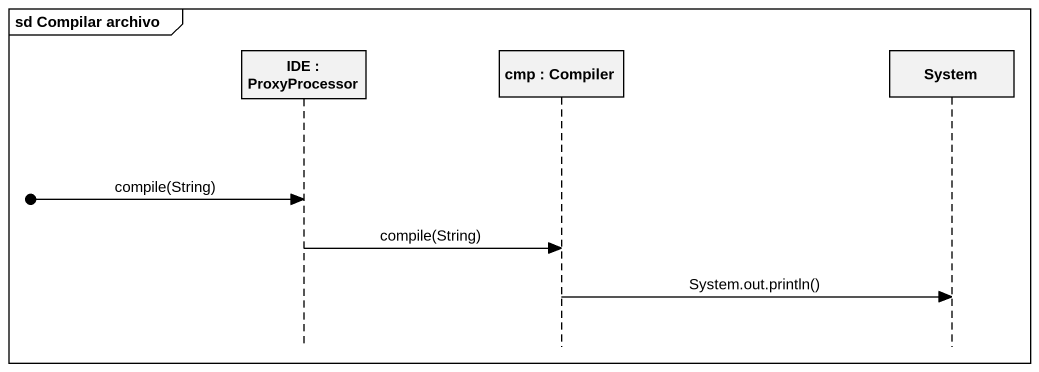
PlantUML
@startuml
mainframe sd Compilar archivo
hide footbox
participant "IDE : ProxyProcessor" as IDE
participant "cmp : Compiler" as cmp
participant System

[o-> IDE : compile(String)
IDE -> cmp : compile(String)
cmp -> System : System.out.println()
@enduml
